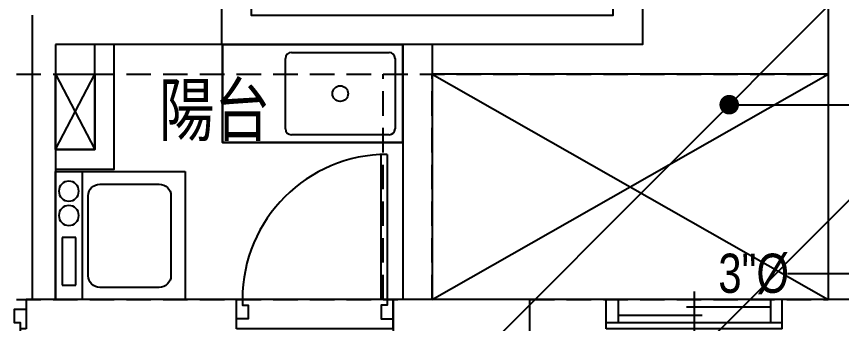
# Model space of a CAD drawing. Header units: millimetres. Extents: x 98197 to 106565, y 53890 to 60222.
# Drawn here: x 100224.7 to 100646.4, y 55658.3 to 55814.9 of the extents above; entities that cross this region are included whole.
import ezdxf

# ---------------------------------------------------------------- set-up
doc = ezdxf.new("R2010")
doc.units = ezdxf.units.MM
doc.header["$LTSCALE"] = 50
doc.header["$MEASUREMENT"] = 0
doc.linetypes.add('CENTER2', pattern=[1.125, 0.75, -0.125, 0.125, -0.125])
doc.linetypes.add('HIDDEN', pattern=[0.375, 0.25, -0.125])
doc.layers.get('0').update_dxf_attribs({"color": 8, "linetype": 'CONTINUOUS'})
for name, color, linetype in [('00', 7, 'HIDDEN'), ('35', 4, 'CENTER2'), ('36雨排水', 3, 'CONTINUOUS')]:
    doc.layers.add(name, color=color, linetype=linetype)
doc.styles.add('CHINA', font='c2', dxfattribs={"bigfont": 'china'})
doc.styles.add('NOTHING', font='c2.shx', dxfattribs={"bigfont": 'china.shx'})

# ---------------------------------------------------------------- blocks, each defined once
blk = doc.blocks.new('1111111')
at = {"layer": '36雨排水', "linetype": 'Continuous'}
for p, q in [((4902.82, 3830.25), (4712.61, 3640.04)), ((4842.71, 3770.15), (4920.5, 3770.15))]:
    blk.add_line(p, q, dxfattribs=at)
at = {"layer": '36雨排水', "linetype": 'Continuous', "const_width": 5}
blk.add_lwpolyline([(4840.21, 3770.15, 1), (4845.21, 3770.15, 1)], format="xyb", close=True, dxfattribs=at)
blk = doc.blocks.new('3453453')
at = {"layer": '36雨排水', "color": 1, "linetype": 'Continuous'}
blk.add_line((95705.57, 55796.57), (95482.81, 55573.81), dxfattribs=at)
blk = doc.blocks.new('*U42', base_point=(556940.24, 45415.43))
for p, q in [((556890.24, 45422.93), (556890.24, 45407.93)), ((556990.24, 45422.93), (556990.24, 45407.93)), ((556893.24, 45313.93), (556893.24, 45407.93)), ((556893.24, 45407.93), (556896.24, 45407.93)), ((556896.24, 45407.93), (556896.24, 45313.93))]:
    blk.add_line(p, q)
for points in [[(556890.24, 45407.93), (556893.24, 45407.93), (556893.24, 45410.93), (556896.24, 45410.93), (556896.24, 45417.93), (556890.24, 45417.93)], [(556990.24, 45407.93), (556987.24, 45407.93), (556987.24, 45410.93), (556984.24, 45410.93), (556984.24, 45417.93), (556990.24, 45417.93)]]:
    blk.add_lwpolyline(points)
blk.add_arc((556893.24, 45407.93), 94, -90, 0)
blk = doc.blocks.new('*U43', base_point=(557135.24, 45415.43))
for p, q in [((557169.24, 45422.93), (557169.24, 45496.93)), ((557172.24, 45496.93), (557172.24, 45422.93)), ((557095.24, 45407.93), (557095.24, 45422.93)), ((557169.24, 45422.93), (557095.24, 45422.93)), ((557172.24, 45422.93), (557169.24, 45422.93)), ((557175.24, 45407.93), (557175.24, 45422.93)), ((557175.24, 45407.93), (557095.24, 45407.93))]:
    blk.add_line(p, q)
for points in [[(557095.24, 45422.93), (557098.24, 45422.93), (557098.24, 45419.93), (557101.24, 45419.93), (557101.24, 45412.93), (557095.24, 45412.93)], [(557175.24, 45422.93), (557172.24, 45422.93), (557172.24, 45419.93), (557169.24, 45419.93), (557169.24, 45412.93), (557175.24, 45412.93)]]:
    blk.add_lwpolyline(points)
blk.add_arc((557172.24, 45422.93), 74, 90, 180)
blk = doc.blocks.new('*U48', base_point=(551700.96, 44174.06))
for p, q in [((551700.96, 44185.56), (551700.96, 44165.56)), ((551655.96, 44166.56), (551655.96, 44181.56)), ((551655.96, 44181.56), (551745.96, 44181.56)), ((551661.96, 44181.56), (551661.96, 44169.56)), ((551739.96, 44181.56), (551739.96, 44169.56)), ((551745.96, 44166.56), (551745.96, 44181.56)), ((551661.96, 44177.56), (551704.96, 44177.56)), ((551739.96, 44173.56), (551696.96, 44173.56)), ((551655.96, 44169.56), (551745.96, 44169.56)), ((551655.96, 44166.56), (551745.96, 44166.56))]:
    blk.add_line(p, q)
blk = doc.blocks.new('BOXC', base_point=(3877.978, 1738.882))
for p, q in [((3877.478, 1739.882), (3877.478, 1738.882)), ((3878.478, 1739.882), (3877.478, 1739.882)), ((3878.478, 1738.882), (3878.478, 1739.882)), ((3877.478, 1738.882), (3878.478, 1738.882))]:
    blk.add_line(p, q)
blk = doc.blocks.new('$$FUFA4')
for p, q in [((0, 66.19), (0, 0)), ((65.27, 66.19), (0, 66.19)), ((65.27, 0), (65.27, 66.19)), ((0, 52.66), (65.27, 52.66)), ((53.21, 49.52), (12.4, 49.52)), ((6.46, 43.58), (6.46, 13.19)), ((59.15, 13.19), (59.15, 43.58)), ((12.4, 7.25), (53.21, 7.25)), ((0, 0), (65.27, 0))]:
    blk.add_line(p, q)
for centre in [(10.03, 59.43), (22.44, 59.43)]:
    blk.add_circle(centre, 5.1)
for centre, start, end in [((12.4, 43.58), 90, 180), ((53.21, 43.58), 0, 90), ((12.4, 13.19), 180, 270), ((53.21, 13.19), 270, 0)]:
    blk.add_arc(centre, 5.94, start, end)
at = {"xscale": 6.968723676982174, "yscale": -24.39968830585457, "zscale": 6.968723676982174, "rotation": 90.00000000002778}
blk.add_blockref('BOXC', (33.65, 59.43), dxfattribs=at)

msp = doc.modelspace()

# ---------------------------------------------------------------- linework, layer by layer
for p, q in [((100639.654, 56005.566), (100639.654, 55670.566)), ((100232.654, 55815.566), (100232.654, 55670.566)), ((100244.654, 55800.566), (100244.654, 55670.566)), ((100334.654, 55800.566), (100244.654, 55800.566)), ((100329.922, 55800.566), (100422.154, 55800.566)), ((100329.922, 55750.566), (100329.922, 55800.566)), ((100422.154, 55800.566), (100329.922, 55800.566)), ((100422.154, 55800.566), (100422.154, 55670.566)), ((100422.154, 55800.566), (100422.154, 55750.566)), ((100437.154, 55800.566), (100437.154, 55670.566)), ((100362.154, 55757.566), (100362.154, 55793.566)), ((100365.154, 55796.566), (100415.154, 55796.566)), ((100418.154, 55793.566), (100418.154, 55757.566)), ((100244.654, 55747.066), (100264.654, 55785.566)), ((100244.654, 55785.566), (100264.654, 55747.066)), ((100639.654, 55785.566), (100437.154, 55785.566)), ((100437.154, 55670.566), (100639.654, 55785.566)), ((100437.154, 55785.566), (100639.654, 55670.566)), ((100415.154, 55754.566), (100365.154, 55754.566)), ((100422.154, 55750.566), (100329.922, 55750.566)), ((100337.154, 55670.566), (100229.654, 55670.566)), ((100526.154, 55670.566), (100417.154, 55670.566)), ((100686.154, 55670.566), (100616.154, 55670.566))]:
    msp.add_line(p, q)
for points in [[(100338.654, 55870.566), (100344.654, 55870.566), (100344.654, 55815.566), (100529.654, 55815.566), (100529.654, 56005.566), (100344.654, 56005.566), (100344.654, 55950.566), (100338.654, 55950.566), (100329.654, 55962.566), (100329.654, 56020.566), (100544.654, 56020.566), (100544.654, 55800.566), (100329.654, 55800.566), (100329.654, 55858.566)], [(100244.654, 55785.566), (100264.654, 55785.566), (100264.654, 55747.066), (100244.654, 55747.066)], [(100487.154, 55670.566), (100417.154, 55670.566), (100417.154, 55600.566), (100487.154, 55600.566)]]:
    msp.add_lwpolyline(points, close=True)
for points in [[(100244.654, 55747.066), (100264.654, 55747.066), (100264.654, 55800.566)], [(100244.654, 55737.066), (100274.654, 55737.066), (100274.654, 55800.566)]]:
    msp.add_lwpolyline(points)
at = {"linetype": 'Continuous'}
msp.add_lwpolyline([(100422.154, 55800.566), (100329.922, 55800.566), (100329.922, 55750.566), (100422.154, 55750.566), (100422.154, 55800.566)], dxfattribs=at)
msp.add_circle((100390.154, 55775.566), 4)
for centre, start, end in [((100365.154, 55793.566), 90, 180), ((100415.154, 55793.566), 360, 90), ((100365.154, 55757.566), 180, 270), ((100415.154, 55757.566), 270, 360)]:
    msp.add_arc(centre, 3, start, end)
at = {"layer": '00'}
for p, q in [((100639.654, 56355.566), (100639.654, 55670.566)), ((100037.154, 55785.566), (100639.654, 55785.566)), ((100412.154, 55670.566), (100412.154, 55785.566)), ((100437.154, 55670.566), (100437.154, 55785.566)), ((100037.154, 55670.566), (100419.654, 55670.566)), ((100487.154, 55670.566), (100639.654, 55670.566))]:
    msp.add_line(p, q, dxfattribs=at)
msp.add_lwpolyline([(100487.154, 55670.566), (100417.154, 55670.566), (100417.154, 55600.566), (100487.154, 55600.566)], close=True, dxfattribs=at)
at = {"layer": '35', "color": 1, "linetype": 'Continuous'}
msp.add_line((100618.754, 55683.795), (100668.754, 55683.795), dxfattribs=at)

# ---------------------------------------------------------------- block references
for name, p in [('*U43', (100377.154, 55663.066)), ('*U42', (100179.654, 55663.066))]:
    msp.add_blockref(name, p)
at = {"xscale": -1, "rotation": 89.99999999999993}
msp.add_blockref('$$FUFA4', (100310.848, 55735.834), dxfattribs=at)
at = {"xscale": -1}
msp.add_blockref('*U48', (100571.154, 55663.066), dxfattribs=at)
at = {"layer": '36雨排水', "linetype": 'Continuous'}
msp.add_blockref('1111111', (95746.291, 51999.768), dxfattribs=at)
at = {"layer": '36雨排水', "color": 1}
msp.add_blockref('3453453', (5020.09, 0), dxfattribs=at)

# ---------------------------------------------------------------- texts
at = {"style": 'NOTHING'}
msp.add_text('陽台', height=30, dxfattribs=at).set_placement((100297.401, 55751.315))
at = {"layer": '35', "color": 1, "linetype": 'Continuous', "style": 'CHINA', "width": 0.8}
msp.add_text('3"%%C', height=20, dxfattribs=at).set_placement((100583.436, 55673.912))

doc.saveas('drawing.dxf')
